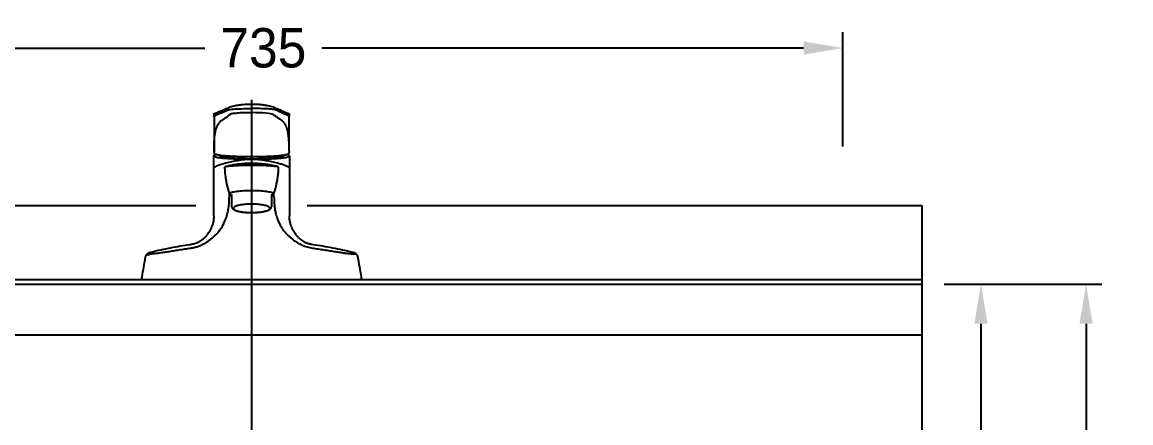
# Model space of a CAD drawing. Header units: millimetres. Extents: x 0 to 4460, y -80 to 3036.
# Drawn here: x 2756 to 3459, y 815 to 1069 of the extents above; entities that cross this region are included whole.
import ezdxf
from ezdxf.lldxf.tags import DXFTag

# ---------------------------------------------------------------- set-up
doc = ezdxf.new("R2010")
doc.units = ezdxf.units.MM
doc.header["$LTSCALE"] = 0.5
doc.header["$MEASUREMENT"] = 0
for name, color, linetype in [('내부선 및 부속', 4, 'Continuous'), ('외형선', 3, 'Continuous'), ('중심선', 1, 'DASHED'), ('치수선', 7, 'Continuous')]:
    doc.layers.add(name, color=color, linetype=linetype)
doc.styles.add('____', font='')
doc.styles.get('____').set_extended_font_data('굴림')
tags = doc.linetypes.add('DASHDOT', pattern=[70, 31, -13, 13, -13]).pattern_tags.tags
tags[10:11] = [DXFTag(74, 4), DXFTag(75, 0), DXFTag(340, '0'), DXFTag(46, 0.0), DXFTag(50, 0.0), DXFTag(44, 0.0), DXFTag(45, 0.0)]
tags[8:9] = [DXFTag(74, 4), DXFTag(75, 0), DXFTag(340, '0'), DXFTag(46, 0.0), DXFTag(50, 0.0), DXFTag(44, 0.0), DXFTag(45, 0.0)]
tags[6:7] = [DXFTag(74, 4), DXFTag(75, 0), DXFTag(340, '0'), DXFTag(46, 0.0), DXFTag(50, 0.0), DXFTag(44, 0.0), DXFTag(45, 0.0)]
tags[4:5] = [DXFTag(74, 4), DXFTag(75, 0), DXFTag(340, '0'), DXFTag(46, 0.0), DXFTag(50, 0.0), DXFTag(44, 0.0), DXFTag(45, 0.0)]
tags = doc.linetypes.add('DASHED', pattern=[25.72, 12.86, -12.86]).pattern_tags.tags
tags[6:7] = [DXFTag(74, 4), DXFTag(75, 0), DXFTag(340, '0'), DXFTag(46, 0.0), DXFTag(50, 0.0), DXFTag(44, 0.0), DXFTag(45, 0.0)]
tags[4:5] = [DXFTag(74, 4), DXFTag(75, 0), DXFTag(340, '0'), DXFTag(46, 0.0), DXFTag(50, 0.0), DXFTag(44, 0.0), DXFTag(45, 0.0)]
doc.dimstyles.new('MSADIM', dxfattribs={"dimtxt": 35, "dimasz": 25, "dimexe": 10, "dimexo": 7.5, "dimgap": 0.09, "dimtad": 0, "dimtoh": 1, "dimdec": 0, "dimzin": 1, "dimdsep": 46, "dimtxsty": '____', "dimcen": 11.25, "dimadec": 0, "dimazin": 0, "dimtfac": 1, "dimtdec": 4, "dimtix": 1, "dimtmove": 0, "dimatfit": 3, "dimfxl": 1, "dimtolj": 1, "dimtzin": 1, "dimarcsym": 0})

# ---------------------------------------------------------------- blocks, each defined once
blk = doc.blocks.new('*D29')
at = {"layer": '치수선', "color": 0, "linetype": 'Continuous', "lineweight": -2, "transparency": 16777216}
for p, q in [((3340.57, 902.77), (3440.55, 902.77)), ((3430.55, 877.77), (3430.55, 565.6)), ((3430.55, 207.77), (3430.55, 519.94)), ((2954.12, 182.77), (3440.55, 182.77))]:
    blk.add_line(p, q, dxfattribs=at)
at = {"layer": '치수선', "color": 0, "linetype": 'Continuous', "transparency": 16777216}
for points in [[(3426.38, 877.77), (3434.72, 877.77), (3430.55, 902.77)], [(3426.38, 207.77), (3434.72, 207.77), (3430.55, 182.77)]]:
    blk.add_solid(points, dxfattribs=at)
at = {"layer": '치수선', "color": 0, "linetype": 'Continuous', "transparency": 16777216, "insert": (3430.55, 542.77), "char_height": 25, "attachment_point": 5, "style": '____'}
blk.add_mtext('\\A1;720', dxfattribs=at)
blk = doc.blocks.new('*D37')
at = {"layer": '치수선', "color": 0, "linetype": 'Continuous', "lineweight": -2, "transparency": 16777216}
for p, q in [((3340.57, 902.77), (3373.91, 902.77)), ((3363.91, 877.77), (3363.91, 795.58)), ((3363.91, 667.77), (3363.91, 749.95)), ((3049.82, 642.77), (3373.91, 642.77))]:
    blk.add_line(p, q, dxfattribs=at)
at = {"layer": '치수선', "color": 0, "linetype": 'Continuous', "transparency": 16777216}
for points in [[(3359.75, 877.77), (3368.08, 877.77), (3363.91, 902.77)], [(3359.75, 667.77), (3368.08, 667.77), (3363.91, 642.77)]]:
    blk.add_solid(points, dxfattribs=at)
at = {"layer": '치수선', "color": 0, "linetype": 'Continuous', "transparency": 16777216, "insert": (3363.91, 772.77), "char_height": 25, "attachment_point": 5, "style": '____'}
blk.add_mtext('\\A1;260', dxfattribs=at)
blk = doc.blocks.new('*D45')
at = {"layer": '치수선', "color": 0, "linetype": 'Continuous', "lineweight": -2, "transparency": 16777216}
for p, q in [((2541.26, 990.06), (2541.26, 1062.56)), ((3276.42, 990.06), (3276.42, 1062.56)), ((2566.26, 1052.56), (2871.69, 1052.56)), ((3251.42, 1052.56), (2945.99, 1052.56))]:
    blk.add_line(p, q, dxfattribs=at)
at = {"layer": '치수선', "color": 0, "linetype": 'Continuous', "transparency": 16777216}
for points in [[(2566.26, 1056.72), (2566.26, 1048.39), (2541.26, 1052.56)], [(3251.42, 1056.72), (3251.42, 1048.39), (3276.42, 1052.56)]]:
    blk.add_solid(points, dxfattribs=at)
at = {"layer": '치수선', "color": 0, "linetype": 'Continuous', "transparency": 16777216, "insert": (2908.84, 1052.56), "char_height": 25, "attachment_point": 5, "style": '____'}
blk.add_mtext('\\A1;735', dxfattribs=at)

msp = doc.modelspace()

# ---------------------------------------------------------------- linework, layer by layer
at = {"layer": '내부선 및 부속', "linetype": 'Continuous'}
for p, q in [((2888.92, 951.9), (2888.92, 959.2)), ((2913.92, 959.2), (2913.92, 951.9)), ((2901.42, 948.24), (2901.42, 948.26)), ((2831.45, 905.77), (2971.39, 905.77))]:
    msp.add_line(p, q, dxfattribs=at)
msp.add_lwpolyline([(2925.24, 987.11), (2925.24, 986.38)], dxfattribs=at)
for points, knots in [([(2877.99, 1011.01), (2878.08, 1011.05), (2878.27, 1011.13), (2878.68, 1011.3), (2879.33, 1011.59), (2880.7, 1012.17), (2882.74, 1013.05), (2884.65, 1013.88), (2885.92, 1014.42), (2886.38, 1014.62), (2886.74, 1014.79), (2887.05, 1014.91), (2887.27, 1015)], [0, 0, 0, 0, 0.03125, 0.0625, 0.125, 0.25, 0.499999, 0.785712, 0.871426, 0.908163, 0.935718, 1, 1, 1, 1]), ([(2882.3, 1011.46), (2883.55, 1012), (2884.8, 1012.54), (2886.21, 1013.15), (2886.37, 1013.21), (2886.68, 1013.35), (2886.8, 1013.42), (2887.46, 1013.62), (2888.41, 1013.74), (2891.14, 1013.96), (2892.92, 1014.05), (2896.94, 1014.17), (2899.18, 1014.2), (2901.42, 1014.2)], [-1, -1, -1, -1, -0.5, -0.5, -0.4375, -0.4375, -0.375, -0.375, -0.25, -0.25, -0.125, -0.125, 0, 0, 0, 0]), ([(2915.27, 1015.09), (2914.67, 1015.25), (2913.56, 1015.51), (2912.06, 1015.82), (2910.88, 1016.04), (2909.98, 1016.19), (2909.1, 1016.32), (2908.06, 1016.46), (2906.78, 1016.6), (2905.45, 1016.72), (2904.16, 1016.8), (2902.86, 1016.85), (2901.49, 1016.87), (2900.19, 1016.85), (2898.94, 1016.81), (2897.71, 1016.74), (2896.38, 1016.63), (2895.27, 1016.52), (2894.5, 1016.42), (2894.05, 1016.36), (2893.57, 1016.3), (2892.93, 1016.2), (2892.01, 1016.05), (2890.79, 1015.83), (2889.27, 1015.51), (2888.17, 1015.25), (2887.56, 1015.09)], [0, 0, 0, 0, 0.066969, 0.121871, 0.16499, 0.196582, 0.219139, 0.260145, 0.308711, 0.357213, 0.402569, 0.447203, 0.495933, 0.54957, 0.586954, 0.629763, 0.680686, 0.729469, 0.748927, 0.763964, 0.777617, 0.800588, 0.834065, 0.87828, 0.933485, 1, 1, 1, 1]), ([(2920.53, 1011.46), (2919.28, 1012), (2918.03, 1012.54), (2916.63, 1013.15), (2916.47, 1013.21), (2916.16, 1013.35), (2916.04, 1013.42), (2915.38, 1013.62), (2914.43, 1013.74), (2911.69, 1013.96), (2909.92, 1014.05), (2905.9, 1014.17), (2903.66, 1014.2), (2901.42, 1014.2)], [0, 0, 0, 0, 0.499999, 0.499999, 0.562499, 0.562499, 0.624999, 0.624999, 0.75, 0.75, 0.875, 0.875, 1, 1, 1, 1]), ([(2915.57, 1015), (2917.11, 1014.34), (2919.27, 1013.41), (2921.82, 1012.31), (2923.08, 1011.77), (2924.05, 1011.36), (2924.58, 1011.12), (2924.85, 1011.01)], [0, 0, 0, 0, 0.499999, 0.699999, 0.819999, 0.910001, 1, 1, 1, 1]), ([(2877.38, 1009.22), (2877.37, 1009.27), (2877.42, 1009.35), (2877.56, 1009.42), (2877.6, 1009.44)], [0, 0, 0, 0, 0.732414, 1, 1, 1, 1]), ([(2882.31, 1011.46), (2882.3, 1011.46), (2882.3, 1011.46), (2882.26, 1011.45), (2882.19, 1011.41), (2882.07, 1011.36), (2881.96, 1011.31), (2881.84, 1011.26), (2881.73, 1011.22), (2881.62, 1011.17), (2881.5, 1011.12), (2881.39, 1011.07), (2881.27, 1011.02), (2881.16, 1010.97), (2881.04, 1010.92), (2880.93, 1010.87), (2880.81, 1010.82), (2880.7, 1010.77), (2880.58, 1010.72), (2880.47, 1010.67), (2880.35, 1010.62), (2880.24, 1010.57), (2880.12, 1010.52), (2880.01, 1010.48), (2879.9, 1010.43), (2879.78, 1010.38), (2879.67, 1010.33), (2879.55, 1010.28), (2879.44, 1010.23), (2879.32, 1010.18), (2879.21, 1010.13), (2879.09, 1010.08), (2878.98, 1010.03), (2878.87, 1009.98), (2878.75, 1009.93), (2878.64, 1009.88), (2878.52, 1009.83), (2878.41, 1009.78), (2878.29, 1009.73), (2878.18, 1009.68), (2878.06, 1009.64), (2877.95, 1009.59), (2877.83, 1009.54), (2877.72, 1009.49), (2877.64, 1009.45), (2877.6, 1009.44)], [0, 0, 0, 0, 0.000018, 0.000018, 0.024408, 0.048798, 0.073188, 0.097578, 0.121968, 0.146358, 0.170748, 0.195138, 0.219528, 0.243918, 0.268308, 0.292699, 0.317089, 0.341479, 0.365869, 0.390259, 0.414649, 0.439039, 0.463429, 0.487819, 0.512209, 0.536599, 0.560989, 0.585379, 0.60977, 0.63416, 0.65855, 0.68294, 0.70733, 0.73172, 0.75611, 0.7805, 0.80489, 0.82928, 0.85367, 0.87806, 0.90245, 0.926841, 0.951231, 0.975621, 1, 1, 1, 1]), ([(2878.21, 998.34), (2878.27, 998.71), (2878.51, 1000.04), (2879.15, 1002.3), (2880.31, 1004.7), (2881.97, 1006.47), (2883.03, 1007.14), (2883.63, 1007.52)], [0, 0, 0, 0, 0.047127, 0.170612, 0.370369, 0.646651, 1, 1, 1, 1]), ([(2883.63, 1007.52), (2884.1, 1007.85), (2885.06, 1008.5), (2886.45, 1009.45), (2887.36, 1010.07), (2887.8, 1010.37)], [-1, -1, -1, -1, -0.656742, -0.313471, 0, 0, 0, 0]), ([(2901.42, 1011.58), (2900.57, 1011.58), (2899.73, 1011.57), (2898.07, 1011.54), (2897.25, 1011.52), (2895.68, 1011.46), (2894.92, 1011.42), (2893.49, 1011.34), (2892.81, 1011.29), (2891.57, 1011.18), (2891, 1011.12), (2889.99, 1010.99), (2889.55, 1010.92), (2888.81, 1010.77), (2888.51, 1010.7), (2888.17, 1010.58), (2888.08, 1010.54), (2887.98, 1010.49), (2887.97, 1010.48), (2887.94, 1010.46), (2887.93, 1010.46), (2887.92, 1010.45)], [-1, -1, -1, -1, -0.870036, -0.870036, -0.740071, -0.740071, -0.610107, -0.610107, -0.480142, -0.480142, -0.350178, -0.350178, -0.220214, -0.220214, -0.090249, -0.090249, -0.025267, -0.025267, -0.009022, -0.009022, 0, 0, 0, 0]), ([(2914.91, 1010.45), (2914.45, 1010.77), (2912.8, 1011.06), (2907.88, 1011.47), (2904.69, 1011.58), (2901.42, 1011.58)], [-1, -1, -1, -1, -0.5, -0.5, 0, 0, 0, 0]), ([(2919.21, 1007.52), (2918.89, 1007.74), (2918.57, 1007.96), (2917.69, 1008.56), (2917.14, 1008.94), (2916.3, 1009.51), (2916.02, 1009.7), (2915.61, 1009.98), (2915.47, 1010.07), (2915.26, 1010.22), (2915.19, 1010.26), (2915.08, 1010.34), (2915.05, 1010.36), (2915, 1010.39), (2914.98, 1010.41), (2914.95, 1010.42), (2914.95, 1010.43), (2914.93, 1010.44), (2914.92, 1010.45), (2914.91, 1010.45)], [0, 0, 0, 0, 0.224228, 0.224228, 0.612114, 0.612114, 0.806057, 0.806057, 0.903028, 0.903028, 0.951514, 0.951514, 0.975757, 0.975757, 0.987879, 0.987879, 0.993939, 0.993939, 1, 1, 1, 1]), ([(2925.24, 987.11), (2925.24, 987.12), (2925.24, 987.12), (2925.24, 987.59), (2925.24, 988.53), (2925.23, 989.94), (2925.21, 991.32), (2925.17, 992.69), (2925.11, 994.01), (2925.02, 995.28), (2924.9, 996.47), (2924.76, 997.59), (2924.6, 998.61), (2924.42, 999.54), (2924.22, 1000.39), (2924.02, 1001.14), (2923.79, 1001.83), (2923.57, 1002.45), (2923.33, 1003), (2923.09, 1003.5), (2922.85, 1003.95), (2922.61, 1004.35), (2922.37, 1004.72), (2922.12, 1005.05), (2921.88, 1005.35), (2921.64, 1005.62), (2921.4, 1005.86), (2921.17, 1006.09), (2920.93, 1006.29), (2920.7, 1006.48), (2920.47, 1006.65), (2920.25, 1006.81), (2920.04, 1006.96), (2919.82, 1007.1), (2919.62, 1007.25), (2919.41, 1007.38), (2919.28, 1007.47), (2919.21, 1007.52)], [0, 0, 0, 0, 0.000004, 0.000004, 0.030307, 0.06061, 0.090913, 0.121216, 0.15152, 0.181823, 0.212126, 0.242429, 0.272732, 0.303036, 0.333339, 0.363642, 0.393945, 0.424248, 0.454552, 0.484855, 0.515158, 0.545461, 0.575765, 0.606068, 0.636371, 0.666674, 0.696977, 0.727281, 0.757584, 0.787887, 0.81819, 0.848493, 0.878797, 0.9091, 0.939403, 0.969706, 1, 1, 1, 1]), ([(2925.23, 1009.44), (2924.84, 1009.61), (2924.45, 1009.77), (2923.67, 1010.11), (2923.28, 1010.28), (2922.09, 1010.79), (2921.32, 1011.12), (2920.53, 1011.46)], [0, 0, 0, 0, 0.249998, 0.249998, 0.5, 0.5, 1, 1, 1, 1]), ([(2925.47, 1009.23), (2925.47, 1009.25), (2925.45, 1009.31), (2925.36, 1009.38), (2925.23, 1009.44)], [0, 0, 0, 0, 0.182045, 1, 1, 1, 1]), ([(2877.6, 987.01), (2877.6, 989.09), (2877.6, 991.18), (2877.78, 995.08), (2877.96, 996.87), (2878.21, 998.34)], [0, 0, 0, 0, 0.5, 0.5, 1, 1, 1, 1]), ([(2879.63, 984.99), (2879.5, 984.97), (2879.38, 984.95), (2878.04, 984.67), (2877.41, 984.4), (2877.42, 984.07), (2877.45, 984.01), (2877.5, 983.96)], [0, 0, 0, 0, 0.075115, 0.075115, 0.839439, 0.839439, 1, 1, 1, 1]), ([(2878.08, 985.56), (2878.18, 985.49), (2878.44, 985.35), (2878.92, 985.18), (2879.44, 985.04), (2879.98, 984.92), (2880.58, 984.81), (2881.44, 984.68), (2882.67, 984.52), (2884.38, 984.34), (2886.31, 984.19), (2888.43, 984.05), (2890.71, 983.94), (2893.13, 983.85), (2895.65, 983.78), (2898.25, 983.74), (2900.88, 983.72), (2903.52, 983.73), (2906.14, 983.76), (2908.69, 983.82), (2911.16, 983.9), (2913.5, 984), (2915.69, 984.13), (2917.7, 984.28), (2919.49, 984.44), (2920.73, 984.59), (2921.54, 984.7), (2922.01, 984.77), (2922.46, 984.85), (2922.92, 984.94), (2923.43, 985.05), (2923.96, 985.2), (2924.43, 985.37), (2924.67, 985.5), (2924.77, 985.56)], [0, 0, 0, 0, 0.025837, 0.052885, 0.075395, 0.096186, 0.116647, 0.136713, 0.176112, 0.215595, 0.255213, 0.294568, 0.334035, 0.37366, 0.412993, 0.45244, 0.492079, 0.531411, 0.570842, 0.610458, 0.649848, 0.689354, 0.728869, 0.768257, 0.807779, 0.84721, 0.861678, 0.875902, 0.889899, 0.905154, 0.924326, 0.947563, 0.974811, 1, 1, 1, 1]), ([(2925.33, 983.96), (2925.39, 984.01), (2925.42, 984.07), (2925.42, 984.4), (2924.77, 984.68), (2923.45, 984.95), (2923.33, 984.97), (2923.2, 984.99)], [0, 0, 0, 0, 0.164418, 0.164418, 0.927414, 0.927414, 1, 1, 1, 1]), ([(2924.76, 985.55), (2924.82, 985.59), (2924.89, 985.63), (2925.13, 985.88), (2925.23, 986.15), (2925.24, 986.38)], [0, 0, 0, 0, 0.221414, 0.221414, 1, 1, 1, 1]), ([(2877.5, 983.96), (2877.58, 983.88), (2877.71, 983.8), (2878.2, 983.59), (2878.67, 983.46), (2879.89, 983.21), (2880.64, 983.09), (2882.4, 982.87), (2883.42, 982.76), (2886.75, 982.48), (2889.43, 982.32), (2895.18, 982.12), (2898.32, 982.07), (2902.98, 982.07), (2904.56, 982.08), (2907.62, 982.13), (2909.1, 982.17), (2912, 982.27), (2913.4, 982.34), (2916, 982.49), (2917.21, 982.57), (2919.46, 982.76), (2920.46, 982.87), (2922.21, 983.09), (2922.97, 983.21), (2924.18, 983.46), (2924.64, 983.59), (2925.13, 983.8), (2925.26, 983.88), (2925.33, 983.96)], [0, 0, 0, 0, 0.038278, 0.038278, 0.104289, 0.104289, 0.1703, 0.1703, 0.236312, 0.236312, 0.368335, 0.368335, 0.500358, 0.500358, 0.566369, 0.566369, 0.632381, 0.632381, 0.698392, 0.698392, 0.764404, 0.764404, 0.830415, 0.830415, 0.896427, 0.896427, 0.962438, 0.962438, 1, 1, 1, 1]), ([(2925.33, 976.56), (2925.16, 976.75), (2924.76, 977.17), (2923.11, 977.94), (2920.7, 978.76), (2916.73, 979.83), (2910.61, 981.21), (2902.95, 982.19), (2896.82, 981.82), (2891.02, 980.93), (2884.67, 979.51), (2880.23, 978.21), (2878.42, 977.33), (2877.75, 976.87), (2877.58, 976.66), (2877.5, 976.56)], [-1, -1, -1, -1, -0.943803, -0.874413, -0.803145, -0.749362, -0.624758, -0.50038, -0.437674, -0.375161, -0.250318, -0.125632, -0.063054, -0.030562, 0, 0, 0, 0]), ([(2917.38, 977.5), (2916.92, 977.61), (2916.05, 977.81), (2914.85, 978.06), (2913.89, 978.24), (2913.18, 978.37), (2912.18, 978.54), (2910.87, 978.74), (2909.29, 978.94), (2907.82, 979.09), (2906.25, 979.22), (2904.45, 979.32), (2902.68, 979.37), (2901.03, 979.38), (2899.69, 979.36), (2898.52, 979.32), (2897.52, 979.27), (2896.52, 979.21), (2895.32, 979.12), (2894.07, 979), (2892.96, 978.87), (2892.12, 978.76), (2891.38, 978.65), (2890.62, 978.53), (2889.68, 978.38), (2888.5, 978.16), (2887.05, 977.87), (2886, 977.63), (2885.45, 977.5)], [0, 0, 0, 0, 0.044632, 0.084712, 0.114728, 0.13513, 0.153139, 0.209918, 0.257967, 0.299492, 0.346587, 0.404053, 0.468531, 0.510798, 0.554848, 0.592094, 0.621555, 0.649944, 0.684591, 0.731969, 0.765248, 0.789022, 0.811147, 0.835578, 0.862504, 0.899524, 0.947127, 1, 1, 1, 1]), ([(2885.86, 977.58), (2886.02, 977.61), (2886.39, 977.67), (2887.07, 977.76), (2887.85, 977.83), (2888.63, 977.9), (2889.37, 977.96), (2890.07, 978), (2890.7, 978.04), (2891.25, 978.07), (2893.41, 978.18), (2896.81, 978.29), (2901.31, 978.34), (2905.69, 978.3), (2909.41, 978.19), (2912.55, 978.02), (2914.73, 977.87), (2916.28, 977.71), (2916.9, 977.6), (2917.02, 977.57)], [0, 0, 0, 0, 0.032912, 0.071006, 0.105631, 0.136814, 0.164564, 0.188879, 0.209763, 0.227222, 0.241264, 0.411879, 0.497391, 0.57456, 0.736526, 0.790602, 0.868576, 0.970469, 1, 1, 1, 1]), ([(2925.33, 976.56), (2925.33, 976.56), (2925.33, 976.55), (2925.33, 976.53), (2925.33, 976.51), (2925.33, 976.5), (2925.33, 976.49)], [0, 0, 0, 0, 0.206754, 0.438245, 0.720609, 1, 1, 1, 1]), ([(2915.44, 960.42), (2915.41, 960.46), (2915.36, 960.56), (2914.99, 960.74), (2913.84, 961.04), (2909.9, 961.72), (2901.42, 962.35), (2892.96, 961.72), (2889.01, 961.04), (2887.85, 960.74), (2887.48, 960.56), (2887.42, 960.46), (2887.4, 960.42)], [-1, -1, -1, -1, -0.971877, -0.936755, -0.873944, -0.748539, -0.500033, -0.251892, -0.126651, -0.063532, -0.027909, 0, 0, 0, 0]), ([(2862.78, 925.68), (2863.53, 925.81), (2865.05, 926.07), (2867.29, 926.73), (2869.76, 927.7), (2872.47, 929.11), (2876.18, 931.63), (2878.73, 934.06), (2880.38, 936), (2881.02, 936.78), (2882.07, 938.21), (2883.75, 940.95), (2885.29, 944.6), (2886.25, 948.02), (2886.66, 950.14), (2886.9, 951.58), (2886.97, 952.21), (2887.01, 952.56)], [0, 0, 0, 0, 0.040778, 0.082578, 0.12533, 0.184727, 0.250324, 0.375323, 0.387811, 0.406602, 0.437997, 0.500578, 0.620976, 0.74977, 0.874561, 0.930141, 1, 1, 1, 1]), ([(2888.93, 951.9), (2888.93, 951.83), (2888.92, 951.62), (2889.02, 951.28), (2889.22, 950.92), (2889.49, 950.59), (2889.86, 950.28), (2890.34, 949.98), (2890.94, 949.69), (2891.65, 949.42), (2892.44, 949.19), (2893.29, 948.98), (2894.21, 948.8), (2895.18, 948.65), (2896.21, 948.51), (2897.28, 948.41), (2898.38, 948.32), (2899.52, 948.27), (2900.53, 948.24), (2901.17, 948.24), (2901.42, 948.24)], [0, 0, 0, 0, 0.021022, 0.063347, 0.106004, 0.151989, 0.204422, 0.265513, 0.332751, 0.399542, 0.464481, 0.528085, 0.590824, 0.652997, 0.714792, 0.77633, 0.837693, 0.898939, 0.960114, 1, 1, 1, 1]), ([(2901.42, 948.24), (2901.62, 948.24), (2902.21, 948.24), (2903.17, 948.26), (2904.31, 948.32), (2905.41, 948.39), (2906.49, 948.5), (2907.51, 948.63), (2908.49, 948.78), (2909.4, 948.95), (2910.25, 949.15), (2911.03, 949.37), (2911.74, 949.62), (2912.37, 949.91), (2912.89, 950.21), (2913.3, 950.55), (2913.6, 950.89), (2913.81, 951.26), (2913.91, 951.61), (2913.91, 951.82), (2913.9, 951.9)], [0, 0, 0, 0, 0.03216, 0.093309, 0.154497, 0.215742, 0.27708, 0.338559, 0.40024, 0.462211, 0.5246, 0.587601, 0.651523, 0.716856, 0.784287, 0.842861, 0.892186, 0.93599, 0.977075, 1, 1, 1, 1]), ([(2915.83, 952.56), (2915.87, 952.21), (2915.94, 951.59), (2916.18, 950.15), (2916.58, 948.07), (2917.52, 944.63), (2919.06, 941.01), (2920.76, 938.21), (2921.8, 936.8), (2922.44, 936.02), (2924.09, 934.08), (2926.65, 931.64), (2930.35, 929.12), (2933.41, 927.53), (2936.62, 926.32), (2938.92, 925.89), (2940.05, 925.68)], [0, 0, 0, 0, 0.069876, 0.124866, 0.24934, 0.374583, 0.499676, 0.562076, 0.593194, 0.61102, 0.624427, 0.749511, 0.815093, 0.874543, 0.938402, 1, 1, 1, 1]), ([(2877.45, 946.2), (2877.45, 945.31), (2877.32, 943.59), (2876.82, 941.15), (2876.1, 939), (2875.25, 937.16), (2874.36, 935.65), (2873.51, 934.44), (2872.71, 933.46), (2872, 932.68), (2871.35, 932.05), (2870.73, 931.49), (2870.08, 930.95), (2869.47, 930.5), (2868.96, 930.15), (2868.57, 929.9), (2868.19, 929.67), (2867.77, 929.43), (2867.35, 929.21), (2866.97, 929.03), (2866.8, 928.95), (2866.73, 928.93)], [0, 0, 0, 0, 0.099412, 0.192409, 0.277434, 0.353309, 0.419221, 0.474707, 0.521984, 0.562533, 0.59633, 0.626297, 0.660797, 0.700585, 0.723427, 0.749593, 0.779593, 0.81384, 0.866712, 0.928556, 1, 1, 1, 1]), ([(2877.46, 946.2), (2877.44, 946.21), (2877.39, 946.23), (2877.46, 946.29), (2877.5, 946.33)], [0, 0, 0, 0, 0.317001, 1, 1, 1, 1]), ([(2925.33, 946.33), (2925.38, 946.29), (2925.44, 946.24), (2925.4, 946.21), (2925.38, 946.2)], [0, 0, 0, 0, 0.682727, 1, 1, 1, 1]), ([(2936.1, 928.94), (2936.03, 928.96), (2935.86, 929.04), (2935.48, 929.21), (2935.05, 929.44), (2934.57, 929.71), (2933.95, 930.09), (2933.21, 930.6), (2932.44, 931.2), (2931.77, 931.78), (2931.2, 932.32), (2930.66, 932.87), (2930.04, 933.56), (2929.3, 934.48), (2928.51, 935.6), (2927.74, 936.9), (2927.02, 938.36), (2926.36, 940.04), (2925.83, 941.94), (2925.48, 944.01), (2925.39, 945.46), (2925.39, 946.21)], [0, 0, 0, 0, 0.07756, 0.142424, 0.195449, 0.238772, 0.278793, 0.318109, 0.357903, 0.395236, 0.423042, 0.449479, 0.483299, 0.527863, 0.583065, 0.637016, 0.697906, 0.765319, 0.838674, 0.917212, 1, 1, 1, 1]), ([(2834.57, 921.31), (2837.95, 922.12), (2838.61, 922.16), (2839.89, 922.29), (2841.62, 922.51), (2843.91, 922.83), (2846.85, 923.27), (2850.09, 923.76), (2853.59, 924.3), (2857.24, 924.86), (2859.77, 925.24), (2861.02, 925.43)], [0, 0, 0, 0, 0.082619, 0.165943, 0.250778, 0.37551, 0.501842, 0.628649, 0.752756, 0.878681, 1, 1, 1, 1]), ([(2862.39, 927.83), (2860.31, 927.51), (2856.16, 926.87), (2849.95, 925.73), (2843.77, 924.45), (2839.67, 923.48), (2837.62, 922.99)], [0, 0, 0, 0, 0.249583, 0.499442, 0.749581, 1, 1, 1, 1]), ([(2965.22, 922.99), (2963.17, 923.48), (2959.07, 924.45), (2952.88, 925.73), (2946.68, 926.88), (2942.52, 927.51), (2940.44, 927.83)], [0, 0, 0, 0, 0.250423, 0.500563, 0.750421, 1, 1, 1, 1]), ([(2941.8, 925.43), (2942.42, 925.33), (2943.67, 925.14), (2945.53, 924.86), (2947.39, 924.58), (2949.82, 924.21), (2952.75, 923.76), (2955.99, 923.27), (2958.94, 922.83), (2961.5, 922.47), (2963.68, 922.2), (2964.71, 922.13), (2967.81, 921.84)], [0, 0, 0, 0, 0.060417, 0.121583, 0.183923, 0.247835, 0.37199, 0.499042, 0.625317, 0.750071, 0.876288, 1, 1, 1, 1]), ([(2833.88, 919.59), (2833.82, 919.23), (2833.76, 918.87), (2832.95, 914.27), (2832.2, 910.02), (2831.45, 905.77)], [-1, -1, -1, -1, -0.921788, -0.921788, 0, 0, 0, 0]), ([(2971.39, 905.77), (2970.64, 910.02), (2969.89, 914.27), (2969.08, 918.87), (2969.02, 919.23), (2968.95, 919.59)], [-1, -1, -1, -1, -0.07821, -0.07821, 0, 0, 0, 0])]:
    msp.add_open_spline(points, degree=3, knots=knots, dxfattribs=at)
for points, degree in [([(2887.66, 1015.12), (2887.42, 1015.04), (2887.18, 1014.97)], 2), ([(2915.66, 1014.97), (2915.42, 1015.04), (2915.18, 1015.12)], 2), ([(2877.38, 1010.32), (2877.5, 1010.86), (2877.88, 1010.97)], 2), ([(2877.38, 1010.3), (2877.38, 1009.76), (2877.38, 1009.22)], 2), ([(2877.6, 1009.44), (2877.6, 1001.98), (2877.6, 994.5), (2877.6, 987.01)], 3), ([(2877.88, 1010.97), (2877.91, 1010.97), (2877.93, 1010.98), (2877.95, 1010.99), (2877.97, 1011), (2877.99, 1011.01)], 5), ([(2887.8, 1010.37), (2887.82, 1010.38), (2887.85, 1010.4), (2887.88, 1010.42), (2887.9, 1010.44), (2887.92, 1010.45)], 5), ([(2887.92, 1010.45), (2887.92, 1010.45), (2887.91, 1010.44), (2887.9, 1010.44)], 3), ([(2887.9, 1010.44), (2887.91, 1010.45), (2887.93, 1010.45)], 2), ([(2924.85, 1011.01), (2924.87, 1011), (2924.89, 1010.99), (2924.91, 1010.98), (2924.93, 1010.98), (2924.95, 1010.97)], 5), ([(2925.45, 1010.42), (2925.32, 1010.84), (2924.95, 1010.97)], 2), ([(2925.24, 987.12), (2925.24, 994.56), (2925.23, 1002), (2925.23, 1009.44)], 3), ([(2925.46, 1009.23), (2925.46, 1009.77), (2925.46, 1010.31)], 2), ([(2877.6, 987.01), (2877.6, 986.8), (2877.6, 986.59), (2877.6, 986.38)], 3), ([(2881.52, 984.67), (2881.49, 984.5), (2881.46, 984.33), (2881.43, 984.16)], 3), ([(2921.4, 984.16), (2921.37, 984.33), (2921.35, 984.5), (2921.31, 984.67)], 3), ([(2924.8, 985.57), (2924.82, 985.59), (2924.83, 985.6)], 2), ([(2877.5, 976.56), (2877.5, 980.26), (2877.5, 983.96)], 2), ([(2884.74, 977.25), (2884.71, 977.23), (2884.69, 977.22)], 2), ([(2885.32, 977.47), (2884.91, 977.37), (2884.74, 977.24)], 2), ([(2885.32, 977.47), (2885.38, 977.49), (2885.44, 977.5), (2885.51, 977.52)], 3), ([(2917.35, 977.49), (2917.4, 977.48), (2917.45, 977.47), (2917.49, 977.46)], 3), ([(2918.1, 977.25), (2917.88, 977.39), (2917.4, 977.5)], 2), ([(2918.09, 977.25), (2918.23, 977.14), (2918.33, 976.95), (2918.32, 976.79)], 3), ([(2918.15, 977.21), (2918.12, 977.23), (2918.1, 977.25)], 2), ([(2925.33, 983.96), (2925.33, 980.26), (2925.33, 976.56)], 2), ([(2877.5, 972.15), (2877.5, 974.35), (2877.5, 976.54)], 2), ([(2877.5, 954.18), (2877.5, 963.15), (2877.5, 972.12)], 2), ([(2887.4, 960.42), (2884.81, 968.34), (2884.49, 976.77)], 2), ([(2918.35, 976.77), (2918.03, 968.34), (2915.44, 960.42)], 2), ([(2918.13, 977.21), (2918.26, 977.11), (2918.36, 976.93), (2918.35, 976.77)], 3), ([(2918.35, 976.77), (2918.33, 976.78), (2918.32, 976.79)], 2), ([(2925.33, 976.49), (2925.33, 974.32), (2925.33, 972.15)], 2), ([(2925.33, 972.15), (2925.33, 963.17), (2925.33, 954.18)], 2), ([(2887.01, 952.56), (2887.09, 954.99), (2887.19, 956.69), (2887.3, 958.41)], 3), ([(2887.3, 958.42), (2887.33, 959.02), (2887.36, 959.61), (2887.39, 960.21)], 3), ([(2887.39, 960.21), (2887.39, 960.28), (2887.39, 960.35), (2887.4, 960.42)], 3), ([(2887.4, 960.42), (2887.68, 959.68), (2888.46, 959.16), (2889.27, 959.16)], 3), ([(2915.44, 960.42), (2915.15, 959.68), (2914.37, 959.16), (2913.57, 959.16)], 3), ([(2915.54, 958.42), (2915.51, 959.01), (2915.48, 959.61), (2915.45, 960.21)], 3), ([(2915.54, 958.41), (2915.65, 956.69), (2915.75, 954.99), (2915.83, 952.56)], 3), ([(2877.5, 946.31), (2877.5, 950.25), (2877.5, 954.18)], 2), ([(2925.33, 954.18), (2925.33, 950.25), (2925.33, 946.31)], 2), ([(2837.62, 922.99), (2837.18, 922.88), (2836.74, 922.78)], 2), ([(2861.02, 925.43), (2861.61, 925.51), (2862.19, 925.6), (2862.78, 925.68)], 3), ([(2940.05, 925.68), (2940.63, 925.6), (2941.22, 925.51), (2941.8, 925.43)], 3), ([(2966.1, 922.78), (2965.66, 922.88), (2965.22, 922.99)], 2), ([(2833.91, 919.76), (2833.9, 919.68), (2833.88, 919.59)], 2), ([(2968.95, 919.59), (2968.94, 919.68), (2968.92, 919.76)], 2)]:
    msp.add_open_spline(points, degree=degree, dxfattribs=at)
for points, weights, knots in [([(2925.44, 1010.46), (2925.45, 1010.41), (2925.46, 1010.37), (2925.46, 1010.34), (2925.46, 1010.32)], [0.935379924268, 0.963021278196, 1, 0.980312307188, 0.963271348567], [-6.4815035, -6.4815035, -6.4815035, -6.2831853, -6.2831853, -6.1775995, -6.1775995, -6.1775995]), ([(2901.42, 982.38), (2921.42, 982.38), (2921.42, 984.13), (2921.42, 984.14), (2921.42, 984.15)], [0.9999999912, 0.707106785586, 1, 0.996797641794, 0.993665309778], [1.570796, 1.570796, 1.570796, 3.141593, 3.141593, 3.158767, 3.158767, 3.158767]), ([(2901.42, 953.59), (2889.92, 953.59), (2889.92, 950.93), (2889.92, 948.26), (2901.42, 948.26)], [1, 0.707106781187, 1, 0.707106781187, 1], [1.570796, 1.570796, 1.570796, 3.141593, 3.141593, 4.712389, 4.712389, 4.712389]), ([(2901.42, 948.26), (2912.92, 948.26), (2912.92, 950.93), (2912.92, 953.59), (2901.42, 953.59)], [1, 0.707106781187, 1, 0.707106781187, 1], [4.712389, 4.712389, 4.712389, 6.283185, 6.283185, 7.853982, 7.853982, 7.853982]), ([(2866.73, 928.93), (2866.73, 928.93), (2866.73, 928.93), (2864.63, 928.11), (2862.39, 927.83)], [0.99999269032, 0.999996345114, 1, 0.952972874632, 0.921047160825], [-3.1416399, -3.1416399, -3.1416399, -3.1416203, -3.1416203, -2.8893844, -2.8893844, -2.8893844])]:
    msp.add_rational_spline(points, weights, degree=2, knots=knots, dxfattribs=at)
for points, weights in [([(2878.08, 985.56), (2877.61, 985.82), (2877.6, 986.38)], [0.868590026589, 0.814209842765, 0.999987082565]), ([(2881.42, 984.15), (2881.42, 984.14), (2881.42, 984.13)], [0.993665449998, 0.996797713471, 1]), ([(2881.42, 984.13), (2881.42, 982.38), (2901.42, 982.38)], [1, 0.707106779201, 1.00000000397]), ([(2884.52, 976.79), (2884.48, 977.16), (2884.83, 977.3)], [1, 0.780089129181, 0.952505122166]), ([(2884.7, 977.22), (2884.73, 977.24), (2884.77, 977.26)], [0.899933583735, 0.912585813372, 0.932584216883]), ([(2940.44, 927.83), (2938.2, 928.11), (2936.1, 928.94)], [0.920943492559, 0.952889099921, 0.999978204621]), ([(2836.74, 922.78), (2834.34, 922.19), (2833.91, 919.76)], [1, 0.838193261846, 1]), ([(2968.92, 919.76), (2968.49, 922.19), (2966.1, 922.78)], [1, 0.838193261744, 1])]:
    msp.add_rational_spline(points, weights, degree=2, dxfattribs=at)
at = {"layer": '외형선', "linetype": 'Continuous'}
msp.add_line((3326.47, 952.77), (3326.47, 777.77), dxfattribs=at)
for points in [[(2491.26, 952.77), (2866.1, 952.77)], [(2936.74, 952.77), (3326.47, 952.77)], [(2491.26, 905.77), (3326.47, 905.77)], [(2491.26, 902.77), (3326.47, 902.77)], [(2491.26, 870.77), (3326.47, 870.77)]]:
    msp.add_lwpolyline(points, dxfattribs=at)
at = {"layer": '중심선', "linetype": 'DASHDOT'}
msp.add_lwpolyline([(2901.42, 1019.66), (2901.42, 130.21)], dxfattribs=at)

# ---------------------------------------------------------------- dimensions: what is measured, and where the dimension line sits
at = {"layer": '치수선', "linetype": 'Continuous'}
dim = msp.add_linear_dim(base=(3276.42, 1052.56), p1=(2541.26, 982.56), p2=(3276.42, 982.56), dimstyle='MSADIM', override={"dimtxt": 25, "dimgap": 10, "dimtih": 1}, dxfattribs=at)
dim.commit()
dim.dimension.update_dxf_attribs({"geometry": '*D45', "text_midpoint": (2908.84, 1052.56)})
for base, p1, picture, middle in [((3430.55, 902.77), (2946.62, 182.77), '*D29', (3430.55, 542.77)), ((3363.91, 902.77), (3042.32, 642.77), '*D37', (3363.91, 772.77))]:
    dim = msp.add_linear_dim(base=base, p1=p1, p2=(3333.07, 902.77), angle=90, dimstyle='MSADIM', override={"dimtxt": 25, "dimgap": 10, "dimtih": 1}, dxfattribs=at)
    dim.commit()
    dim.dimension.update_dxf_attribs({"geometry": picture, "text_midpoint": middle})

doc.saveas('drawing.dxf')
